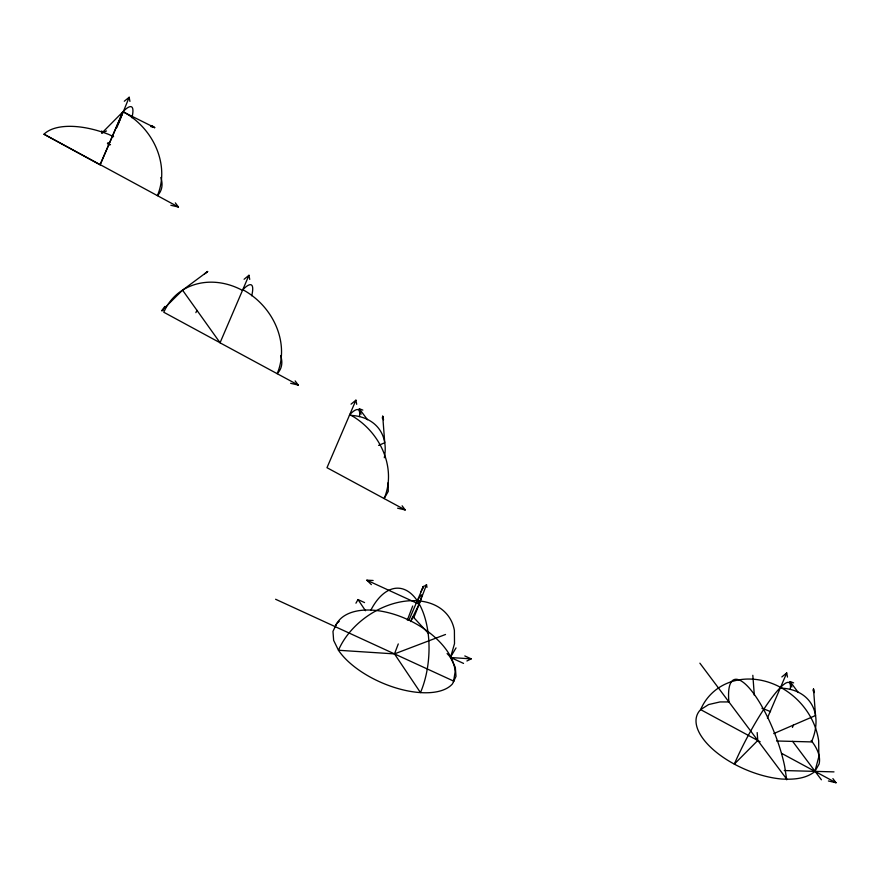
<?xml version="1.0" encoding="UTF-8"?>
<svg xmlns="http://www.w3.org/2000/svg" width="880" height="880" viewBox="0 0 880 880"><rect width="100%" height="100%" fill="white"/><g stroke="black" fill="none" stroke-linecap="round" stroke-linejoin="round"><path stroke-width="1.32" d="M113.608 136.686L108.647 134.387A65.373 31.295 23.2 0 0 44 134.233L178.453 207.042L175.34 202.884M453.508 681.692L455.125 671.902A65.274 36.663 26.5 0 0 400.103 616.374A65.274 36.663 26.5 0 0 335.247 626.67L335.214 626.648M382.283 418.132L382.723 416.196L383.548 419.826M813.076 690.921L813.505 688.985L814.33 692.615M445.511 634.48L394.482 653.895L338.459 650.265A65.835 31.515 23.2 0 0 397.056 688.27A65.835 31.515 23.2 0 0 452.485 683.837L456.005 676.401L455.334 667.425L450.516 657.525L454.509 643.654L454.399 630.476A65.835 46.475 -33.9 0 0 401.973 601.645A65.835 46.475 -33.9 0 0 338.459 650.265L333.641 640.365L332.97 631.4L336.49 623.953A65.835 31.515 23.2 0 1 339.229 621.368M422.411 589.171L423.423 586.377L420.794 592.009M398.277 643.929L394.482 653.895L420.475 692.604A65.835 34.364 -86.3 0 0 418.462 602.668A65.835 34.364 -86.3 0 0 370.777 610.324M407.33 620.136L412.698 606.012M410.553 621.456L419.089 604.208L426.514 584.705L424.391 586.157M116.853 127.611L129.173 97.262L129.932 101.387M118.69 122.892L123.002 111.65A65.835 10.758 -61.6 0 1 131.934 117.755M44 134.233L100.1 164.857L122.947 111.771L154.715 127.644L150.788 126.566M195.888 312.653L196.9 310.31M249.733 279.411L248.963 275.286L220.033 342.815L298.254 385.066L295.141 380.919M356.697 404.294L355.927 400.18L326.986 467.698L405.207 509.949L402.105 505.802M408.925 620.224L423.423 586.377M410.828 621.555L412.929 616.649L428.626 633.611M767.404 718.036L786.72 672.958L787.479 677.083M792.429 727.43L793.43 725.076M122.76 112.222L100.133 164.648M355.949 603.185L358.006 599.566L364.562 602.58M463.54 663.41L450.373 657.36L456.027 647.911M163.097 310.552L161.81 310.695L164.868 306.416M101.75 130.933L101.882 133.045L122.947 111.771M161.81 310.695L182.556 290.158L207.647 271.502L205.491 272.987M124.3 101.233L129.173 97.262M244.101 279.268L248.963 275.286M351.065 404.151L355.927 400.18M781.847 676.94L786.72 672.958M204.457 273.999L207.647 271.502M466.906 660.979L471.196 658.867L464.805 655.93M101.882 133.045L106.491 130.955M378.598 445.39L384.747 442.739L382.723 416.196M773.762 733.579L815.529 715.528L813.505 688.985M776.556 740.982L811.503 741.917A64.911 43.846 -36.8 0 0 780.23 688.094M784.267 770.55L833.998 771.881M815.089 771.375C805.728 778.987 793.188 779.669 781.594 779.02A65.835 31.515 23.2 0 1 714.241 750.508A65.835 31.515 23.2 0 1 700.634 709.61L708.653 704.55L720.016 701.932L728.915 701.943A65.274 18.315 68.7 0 1 749.694 688.556A65.274 18.315 68.7 0 1 784.652 766.238L786.709 779.79M371.371 584.628L366.85 580.195L373.142 580.492M450.516 657.525L471.196 658.867M170.863 205.282L178.453 207.042M290.653 383.306L298.254 385.066M397.617 508.189L405.207 509.949M828.41 780.978L836 782.738L832.887 778.591M361.064 414.227L359.293 408.771L362.846 410.091M791.857 687.016L790.086 681.56L793.628 682.88M366.85 580.195L419.089 604.208M275.605 599.258L453.761 681.142M760.155 741.774L700.634 709.61A65.835 56.793 44.8 0 1 764.984 681.175A65.835 56.793 44.8 0 1 818.653 740.652L818.862 756.547L814.924 771.353L819.038 764.181A65.835 31.515 23.2 0 0 811.173 740.52M781.583 753.346L836 782.738M151.822 125.543L154.715 127.644M447.084 653.554L450.78 657.547M790.086 681.56L798.292 692.516M792.605 741.345L821.403 779.79M699.886 663.179L786.643 779.031M359.293 408.771L367.51 419.727M182.556 290.158L220.077 342.76L163.801 312.257A64.911 55.946 45.3 0 1 242.484 290.422M358.006 599.566L365.497 610.731M426.514 584.705L426.976 587.345M752.818 675.301L754.347 695.354M757.174 732.567L757.779 740.487L734.327 764.115A65.835 10.758 -61.6 0 1 771.804 697.774A65.835 10.758 -61.6 0 1 790.251 689.392M388.201 482.614L388.256 491.392L384.131 498.564A65.835 56.793 44.8 0 0 349.756 414.568A65.835 10.758 -61.6 0 1 359.458 416.603M761.948 708.301A65.835 31.515 23.2 0 1 770.539 711.667M349.437 415.316A64.911 43.846 -36.8 0 1 384.296 457.754M280.632 355.52A65.373 31.295 23.2 0 1 277.167 373.681A65.835 56.793 44.8 0 0 242.803 289.685A65.835 10.758 -61.6 0 1 251.724 295.779M123.002 111.65A65.835 56.793 44.8 0 1 157.377 195.646A65.373 31.295 23.2 0 0 160.842 177.485M110.517 144.529A1.65 0.792 23.2 0 1 108.581 144.485A1.65 0.792 23.2 0 1 107.558 143.11A1.65 0.792 23.2 0 1 109.483 143.154M416.944 601.513A64.911 3.08 -65.3 0 1 413.765 617.672"/></g></svg>
